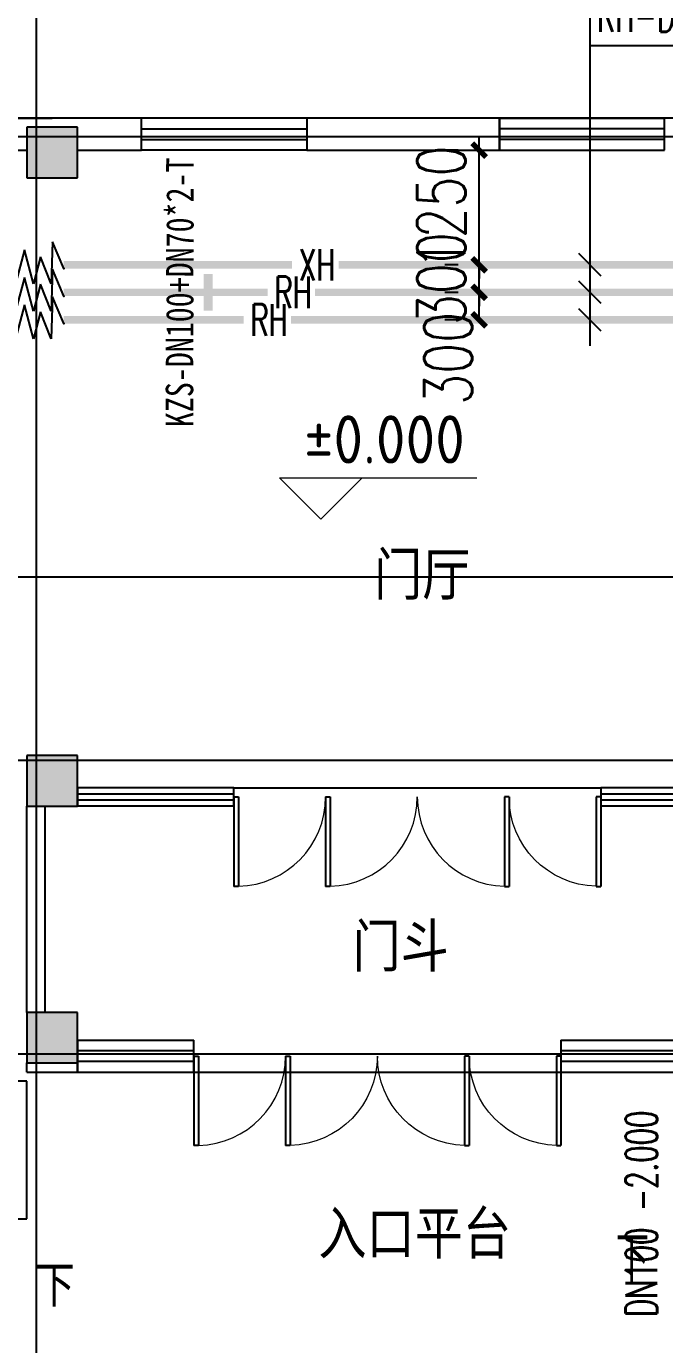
# Model space of a CAD drawing. Extents: x 0 to 2838408, y -923048 to 203859.
# Drawn here: x 2393411 to 2400367, y -270663 to -256293 of the extents above; entities that cross this region are included whole.
import ezdxf
from ezdxf.enums import TextEntityAlignment as Align

# ---------------------------------------------------------------- set-up
doc = ezdxf.new("R2010")
doc.units = 0
doc.header["$LTSCALE"] = 1000
doc.layers.add('A-ANNO-IDEN-LEVL', color=3, linetype='Continuous', lineweight=0)
doc.layers.add('A-ANNO-TXT', color=7, linetype='Continuous', lineweight=0, plot=False)
for name, color, linetype in [('COLUMN', 9, 'Continuous'), ('DIM_SYMB', 3, 'Continuous'), ('DIM_热回水', 3, 'Continuous'), ('DOTE', 8, 'Continuous'), ('GROUND', 2, 'Continuous'), ('PIPE-消防', 1, 'Continuous'), ('PIPE-热回水', 4, 'Continuous'), ('PUB_HATCH', 8, 'Continuous'), ('PUB_TEXT', 7, 'Continuous'), ('TEXT_消防', 7, 'Continuous'), ('TEXT_热回水', 7, 'Continuous'), ('TWT_DIM', 3, 'Continuous'), ('VALVE_消防', 7, 'Continuous'), ('WALL', 9, 'Continuous'), ('WINDOW', 4, 'Continuous'), ('XREF', 8, 'Continuous'), ('抗震支吊架', 2, 'Continuous')]:
    doc.layers.add(name, color=color, linetype=linetype)
doc.styles.add('-黑体_T3', font='', dxfattribs={"width": 0.8})
doc.styles.add('_TCH_DIM', font='SIMPLEX', dxfattribs={"bigfont": 'GBCBIG'})
doc.styles.add('_TCH_DIM_T3', font='SIMPLEX', dxfattribs={"width": 0.75, "bigfont": 'HZTXT'})
doc.styles.add('_TWT_PIPEDN', font='SIMPLEX', dxfattribs={"width": 0.8, "height": 2.3, "bigfont": 'HZTXT'})
doc.styles.add('_TWT_PIPETEXT', font='SIMPLEX', dxfattribs={"width": 0.8, "height": 2.3, "bigfont": 'HZTXT'})
doc.styles.add('kzcad', font='', dxfattribs={"width": 0.8})
doc.styles.get("Standard").update_dxf_attribs({"font": 'geniso.shx', "bigfont": 'hztxt.shx'})
doc.styles.get('-黑体_T3').set_extended_font_data('SimHei')
doc.styles.get('kzcad').set_extended_font_data('SimSun')
doc.dimstyles.new('_TWT_ARCH&&150', dxfattribs={"dimtxt": 525, "dimasz": 150, "dimexe": 375, "dimexo": 450, "dimgap": 150, "dimtad": 1, "dimdec": 0, "dimzin": 0, "dimdsep": 46, "dimtxsty": '_TCH_DIM_T3', "dimblk": 'ARCHTICK', "dimcen": 0.09, "dimclrt": 7, "dimazin": 2, "dimtfac": 1, "dimtdec": 0, "dimtix": 1, "dimtmove": 2, "dimatfit": 3, "dimfxl": 1, "dimtolj": 1, "dimtzin": 0, "dimarcsym": 0})

# ---------------------------------------------------------------- blocks, each defined once
blk = doc.blocks.new('$WINLIB2D$00000001')
at = {"color": 0}
for points in [[(-0.5, 0.5), (-0.5, -0.5)], [(-0.5, 0.5), (0.5, 0.5)], [(0.5, -0.5), (0.5, 0.5)], [(0.5, 0.1667), (-0.5, 0.1667)], [(0.5, -0.1667), (-0.5, -0.1667)], [(-0.5, -0.5), (0.5, -0.5)]]:
    blk.add_lwpolyline(points, dxfattribs=at)
blk = doc.blocks.new('$DorLib2D$00000001')
for p, q in [((0.45, 0.975), (0.5, 0.975)), ((0.45, 0), (0.45, 0.975)), ((0.5, 0), (0.5, 0.975)), ((0.5, 0), (0.45, 0))]:
    blk.add_line(p, q)
at = {"lineweight": 13}
blk.add_arc((0.475, 0), 0.975, 91.4693, 180, dxfattribs=at)
blk = doc.blocks.new('$DorLib2D$00000002')
for p, q in [((-0.5, 0), (-0.5, 0.4875)), ((-0.475, 0.4875), (-0.5, 0.4875)), ((-0.475, 0), (-0.475, 0.4875)), ((0.475, 0), (0.475, 0.4875)), ((0.475, 0.4875), (0.5, 0.4875)), ((0.5, 0), (0.5, 0.4875)), ((-0.5, 0), (-0.475, 0)), ((0.5, 0), (0.475, 0))]:
    blk.add_line(p, q)
at = {"lineweight": 13}
for centre, start, end in [((-0.4875, 0), 0, 88.53072), ((0.4875, 0), 91.46928, 180)]:
    blk.add_arc(centre, 0.4875, start, end, dxfattribs=at)
blk = doc.blocks.new('1F1')
at = {"layer": 'PUB_HATCH'}
for points in [[(2393966.7, -257392.2), (2393416.7, -257392.2), (2393416.7, -257942.2), (2393966.7, -257942.2)], [(2393966.7, -264242.2), (2393416.7, -264242.2), (2393416.7, -264792.2), (2393966.7, -264792.2)], [(2393966.7, -267042.2), (2393416.7, -267042.2), (2393416.7, -267592.2), (2393966.7, -267592.2)]]:
    blk.add_hatch(color=256, dxfattribs=at).paths.add_polyline_path(points)
at = {"layer": 'A-ANNO-IDEN-LEVL'}
for p, q in [((2396618.7, -261665.5), (2396168.7, -261215.5)), ((2396168.7, -261215.5), (2398319.6, -261215.5)), ((2396618.7, -261665.5), (2397068.7, -261215.5))]:
    blk.add_line(p, q, dxfattribs=at)
at = {"layer": 'COLUMN'}
for p, q in [((2393966.7, -257392.2), (2393416.7, -257392.2)), ((2393416.7, -257392.2), (2393416.7, -257942.2)), ((2393966.7, -257942.2), (2393966.7, -257392.2)), ((2393416.7, -257942.2), (2393966.7, -257942.2)), ((2393966.7, -264242.2), (2393416.7, -264242.2)), ((2393416.7, -264242.2), (2393416.7, -264792.2)), ((2393966.7, -264792.2), (2393966.7, -264242.2)), ((2393416.7, -264792.2), (2393966.7, -264792.2)), ((2393966.7, -267042.2), (2393416.7, -267042.2)), ((2393416.7, -267042.2), (2393416.7, -267592.2)), ((2393966.7, -267592.2), (2393966.7, -267042.2)), ((2393416.7, -267592.2), (2393966.7, -267592.2))]:
    blk.add_line(p, q, dxfattribs=at)
at = {"layer": 'DIM_SYMB'}
blk.add_lwpolyline([(2399976.4, -270141.6, 0, 0, 0), (2399976.4, -271806.1, 0, 120, 0), (2399976.4, -271356.1, 0, 0, 0)], format="xyseb", dxfattribs=at)
at = {"layer": 'DOTE'}
for p, q in [((2393516.7, -187892.2), (2393516.7, -271092.2)), ((2343216.7, -257492.2), (2453916.7, -257492.2)), ((2343216.7, -262292.2), (2453916.7, -262292.2)), ((2392758.5, -264292.2), (2405723.1, -264292.2)), ((2343216.7, -267492.2), (2453916.7, -267492.2))]:
    blk.add_line(p, q, dxfattribs=at)
at = {"layer": 'GROUND'}
blk.add_lwpolyline([(2436966.7, -257292.2), (2363416.7, -257292.2)], dxfattribs=at)
at = {"layer": 'WALL'}
for p, q in [((2393041.7, -257292.2), (2393691.7, -257292.2)), ((2394666.7, -257292.2), (2393691.7, -257292.2)), ((2394666.7, -257642.2), (2394666.7, -257292.2)), ((2398566.7, -257292.2), (2396466.7, -257292.2)), ((2396466.7, -257292.2), (2396466.7, -257642.2)), ((2398566.7, -257642.2), (2398566.7, -257292.2)), ((2393316.7, -257642.2), (2393416.7, -257642.2)), ((2393966.7, -257642.2), (2394666.7, -257642.2)), ((2396466.7, -257642.2), (2398566.7, -257642.2)), ((2393416.7, -267042.2), (2393416.7, -264792.2)), ((2393616.7, -267042.2), (2393616.7, -264792.2)), ((2393416.7, -267692.2), (2393416.7, -267592.2)), ((2393416.7, -267692.2), (2393966.7, -267692.2)), ((2393966.7, -267692.2), (2393966.7, -267592.2)), ((2393416.7, -267792.2), (2393316.7, -267792.2)), ((2393416.7, -269292.2), (2393416.7, -267792.2)), ((2392416.7, -269292.2), (2393416.7, -269292.2))]:
    blk.add_line(p, q, dxfattribs=at)
at = {"layer": 'WINDOW'}
for p, q in [((2395671.7, -264592.2), (2396671.7, -264592.2)), ((2396671.7, -264592.2), (2398671.7, -264592.2)), ((2398671.7, -264592.2), (2399671.7, -264592.2)), ((2395236.7, -267692.2), (2396236.7, -267692.2)), ((2396236.7, -267692.2), (2398236.7, -267692.2)), ((2398236.7, -267692.2), (2399236.7, -267692.2))]:
    blk.add_line(p, q, dxfattribs=at)
for name, p, xscale, yscale, zscale in [('$WINLIB2D$00000001', (2395566.7, -257467.2), -1800, 350, -1800), ('$WINLIB2D$00000001', (2399466.7, -257467.2), 1800, 350, 1800), ('$WINLIB2D$00000001', (2394819.2, -264692.2), -1705.000000023516, -200, -1705.000000023516), ('$DorLib2D$00000001', (2396171.7, -264692.2), -1000, -1000, -1000), ('$DorLib2D$00000002', (2397671.7, -264692.2), -2000, -2000, -2000), ('$DorLib2D$00000001', (2399171.7, -264692.2), 1000, -1000, 1000), ('$WINLIB2D$00000001', (2400306.7, -264692.2), -1270.000000000466, -200, -1270.000000000466), ('$WINLIB2D$00000001', (2394601.7, -267517.2), 1270.000000000466, 350, 1270.000000000466), ('$WINLIB2D$00000001', (2400089.2, -267517.2), 1705.000000023516, 350, 1705.000000023516), ('$DorLib2D$00000001', (2395736.7, -267517.2), -1000, -1000, -1000), ('$DorLib2D$00000002', (2397236.7, -267517.2), 2000, -2000, 2000), ('$DorLib2D$00000001', (2398736.7, -267517.2), 1000, -1000, 1000)]:
    blk.add_blockref(name, p, dxfattribs=dict(at, xscale=xscale, yscale=yscale, zscale=zscale))
at = {"layer": 'A-ANNO-TXT', "color": 7}
blk.add_text('%%P0.000', height=525, dxfattribs=at).set_placement((2396436.7, -261058))
at = {"layer": 'A-ANNO-TXT', "color": 7, "style": '-黑体_T3', "width": 0.8}
blk.add_text('下', height=394.3, dxfattribs=at).set_placement((2393507.8, -270204.7))
at = {"layer": 'PUB_TEXT'}
for s, p in [('门厅', (2397200.2, -262543.9)), ('门斗', (2396964.8, -266595.9)), ('入口平台', (2396593.5, -269726.4))]:
    blk.add_text(s, height=525, dxfattribs=at).set_placement(p)
at = {"layer": 'PUB_TEXT', "color": 7, "style": '_TCH_DIM'}
blk.add_text('下', height=506.4, dxfattribs=at).set_placement((2399834, -269984.1))
blk = doc.blocks.new('_ArchTick')
at = {"color": 0, "linetype": 'ByBlock', "const_width": 0.4}
blk.add_lwpolyline([(-0.5, -0.5), (0.5, 0.5)], dxfattribs=at)
blk = doc.blocks.new('*D2973')
at = {"layer": 'Defpoints', "color": 0, "linetype": 'ByBlock', "transparency": 16777216}
for p in [(2398346, -257642), (2398567, -257642), (2398567, -258892)]:
    blk.add_point(p, dxfattribs=at)
at = {"layer": 'TWT_DIM', "color": 0, "linetype": 'ByBlock', "lineweight": -2, "transparency": 16777216}
for p, q in [((2398346, -257642), (2398346, -257492)), ((2398117, -257642), (2397971, -257642)), ((2398346, -258892), (2398346, -257642)), ((2398117, -258892), (2397971, -258892)), ((2398346, -258892), (2398346, -259042))]:
    blk.add_line(p, q, dxfattribs=at)
at = {"layer": 'TWT_DIM', "color": 0, "linetype": 'ByBlock', "lineweight": -2, "transparency": 16777216, "xscale": 150, "yscale": 150, "zscale": 150}
for p, rotation in [((2398346, -257642), 270), ((2398346, -258892), 90)]:
    blk.add_blockref('_ArchTick', p, dxfattribs=dict(at, rotation=rotation))
at = {"layer": 'TWT_DIM', "color": 7, "linetype": 'ByBlock', "transparency": 16777216, "insert": (2397933, -258267), "char_height": 525, "attachment_point": 5, "rotation": 90, "style": '_TCH_DIM_T3'}
blk.add_mtext('\\A1;1250', dxfattribs=at)
blk = doc.blocks.new('*D2974')
at = {"layer": 'Defpoints', "color": 0, "linetype": 'ByBlock', "transparency": 16777216}
for p in [(2398346, -258892), (2398567, -258892), (2398567, -259192)]:
    blk.add_point(p, dxfattribs=at)
at = {"layer": 'TWT_DIM', "color": 0, "linetype": 'ByBlock', "lineweight": -2, "transparency": 16777216}
for p, q in [((2398346, -258892), (2398346, -258742)), ((2398117, -258892), (2397971, -258892)), ((2398346, -259192), (2398346, -258892)), ((2398117, -259192), (2397971, -259192)), ((2398346, -259192), (2398346, -259342))]:
    blk.add_line(p, q, dxfattribs=at)
at = {"layer": 'TWT_DIM', "color": 0, "linetype": 'ByBlock', "lineweight": -2, "transparency": 16777216, "xscale": 150, "yscale": 150, "zscale": 150}
for p, rotation in [((2398346, -258892), 270), ((2398346, -259192), 90)]:
    blk.add_blockref('_ArchTick', p, dxfattribs=dict(at, rotation=rotation))
at = {"layer": 'TWT_DIM', "color": 7, "linetype": 'ByBlock', "transparency": 16777216, "insert": (2397933, -259042), "char_height": 525, "attachment_point": 5, "rotation": 90, "style": '_TCH_DIM_T3'}
blk.add_mtext('\\A1;300', dxfattribs=at)
blk = doc.blocks.new('*D2975')
at = {"layer": 'Defpoints', "color": 0, "linetype": 'ByBlock', "transparency": 16777216}
for p in [(2398346, -259192), (2398567, -259192), (2398567, -259492)]:
    blk.add_point(p, dxfattribs=at)
at = {"layer": 'TWT_DIM', "color": 0, "linetype": 'ByBlock', "lineweight": -2, "transparency": 16777216}
for p, q in [((2398117, -259192), (2397971, -259192)), ((2398346, -259492), (2398346, -259192)), ((2398117, -259492), (2397971, -259492))]:
    blk.add_line(p, q, dxfattribs=at)
at = {"layer": 'TWT_DIM', "color": 0, "linetype": 'ByBlock', "lineweight": -2, "transparency": 16777216, "xscale": 150, "yscale": 150, "zscale": 150}
for p, rotation in [((2398346, -259192), 90), ((2398346, -259492), 270)]:
    blk.add_blockref('_ArchTick', p, dxfattribs=dict(at, rotation=rotation))
at = {"layer": 'TWT_DIM', "color": 7, "linetype": 'ByBlock', "transparency": 16777216, "insert": (2398008, -259912), "char_height": 525, "attachment_point": 5, "rotation": 90, "style": '_TCH_DIM_T3'}
blk.add_mtext('\\A1;300', dxfattribs=at)
blk = doc.blocks.new('$VALVE$00000546')
for p, q in [((-371, -30), (-282, 187)), ((-282, 187), (-271, -153)), ((-127, -153), (-55, 121)), ((-55, 121), (17, -153)), ((17, -153), (72, 191)), ((72, 191), (131, -191)), ((131, -191), (211, 154)), ((211, 154), (261, -156)), ((-271, -153), (-183, 65)), ((-183, 65), (-127, -153)), ((261, -156), (371, -30))]:
    blk.add_line(p, q)
for p in [(-371, -30), (371, -30)]:
    blk.add_point(p)

msp = doc.modelspace()

# ---------------------------------------------------------------- linework, layer by layer
at = {"layer": 'DIM_热回水', "linetype": 'ByBlock'}
for p, q in [((2399554.9, -256501.9), (2399554.9, -255211.9)), ((2399554.9, -259774.2), (2399554.9, -256501.9)), ((2399554.9, -256501.9), (2401322.7, -256501.9)), ((2399676.9, -259014.2), (2399432.9, -258770.2)), ((2399676.9, -259314.2), (2399432.9, -259070.2)), ((2399676.9, -259614.2), (2399432.9, -259370.2))]:
    msp.add_line(p, q, dxfattribs=at)
at = {"layer": 'PIPE-消防', "ltscale": 1.5, "const_width": 82.5}
for points in [[(2396306.8, -258892.2), (2393817.6, -258892.2)], [(2405116.7, -258892.2), (2396814.3, -258892.2)]]:
    msp.add_lwpolyline(points, dxfattribs=at)
at = {"layer": 'PIPE-热回水', "ltscale": 1.5, "const_width": 82.5}
for points in [[(2396039.8, -259192.2), (2393817.6, -259192.2)], [(2408366.7, -259192.2), (2396557.8, -259192.2)], [(2395778.1, -259492.2), (2393817.6, -259492.2)], [(2403866.7, -259492.2), (2396296.1, -259492.2)]]:
    msp.add_lwpolyline(points, dxfattribs=at)
at = {"layer": '抗震支吊架', "color": 2, "const_width": 100}
msp.add_lwpolyline([(2395391.7, -259392.2), (2395391.7, -258992.2)], dxfattribs=at)

# ---------------------------------------------------------------- block references
at = {"layer": 'VALVE_消防', "xscale": 1.35, "yscale": -1.35, "zscale": 1.35, "rotation": 179.9999999999999}
for p in [(2393316.7, -258892.2), (2393316.7, -259192.2), (2393316.7, -259492.2)]:
    msp.add_blockref('$VALVE$00000546', p, dxfattribs=at)
at = {"layer": 'XREF'}
msp.add_blockref('1F1', (0, 0), dxfattribs=at)

# ---------------------------------------------------------------- texts
at = {"layer": 'DIM_热回水', "color": 7, "linetype": 'ByBlock', "style": '_TWT_PIPEDN', "width": 0.64}
msp.add_text('RH-DN70', height=345, dxfattribs=at).set_placement((2399629.9, -256351.9))
at = {"layer": 'DIM_热回水', "color": 7, "style": '_TWT_PIPEDN', "width": 0.64}
for s, p in [('-2.000', (2400286.1, -269210.2)), ('DN100', (2400286.1, -270362.4))]:
    msp.add_text(s, height=345, rotation=90, dxfattribs=at).set_placement(p)
at = {"layer": 'TEXT_消防', "linetype": 'ByBlock', "style": '_TWT_PIPETEXT', "width": 0.64}
msp.add_text('XH', height=345, dxfattribs=at).set_placement((2396381.8, -259064.7))
at = {"layer": 'TEXT_热回水', "linetype": 'ByBlock', "style": '_TWT_PIPETEXT', "width": 0.64}
for p in [(2396114.8, -259364.7), (2395853.1, -259664.7)]:
    msp.add_text('RH', height=345, dxfattribs=at).set_placement(p)
at = {"layer": '抗震支吊架', "color": 2, "style": 'kzcad', "width": 0.8}
msp.add_text('KZS-DN100+DN70*2-T', height=300, rotation=89.88539, dxfattribs=at).set_placement((2395231.7, -259192.2), align=Align.CENTER)

# ---------------------------------------------------------------- dimensions: what is measured, and where the dimension line sits
at = {"layer": 'TWT_DIM', "linetype": 'ByBlock'}
for p1, p2, picture, middle in [((2398566.7, -258892.2), (2398566.7, -257642.2), '*D2973', (2397933.1, -258267.2)), ((2398566.7, -259192.2), (2398566.7, -258892.2), '*D2974', (2397933.1, -259042.2))]:
    dim = msp.add_aligned_dim(p1=p1, p2=p2, distance=221.1, dimstyle='_TWT_ARCH&&150', dxfattribs=at)
    dim.commit()
    dim.dimension.update_dxf_attribs({"geometry": picture, "text_midpoint": middle})
dim = msp.add_linear_dim(base=(2398345.6, -259192.2), p1=(2398566.7, -259492.2), p2=(2398566.7, -259192.2), angle=90, dimstyle='_TWT_ARCH&&150', dxfattribs=at)
dim.commit()
dim.dimension.update_dxf_attribs({"geometry": '*D2975', "text_midpoint": (2398008.1, -259912.2), "dimtype": 129})

doc.saveas('drawing.dxf')
